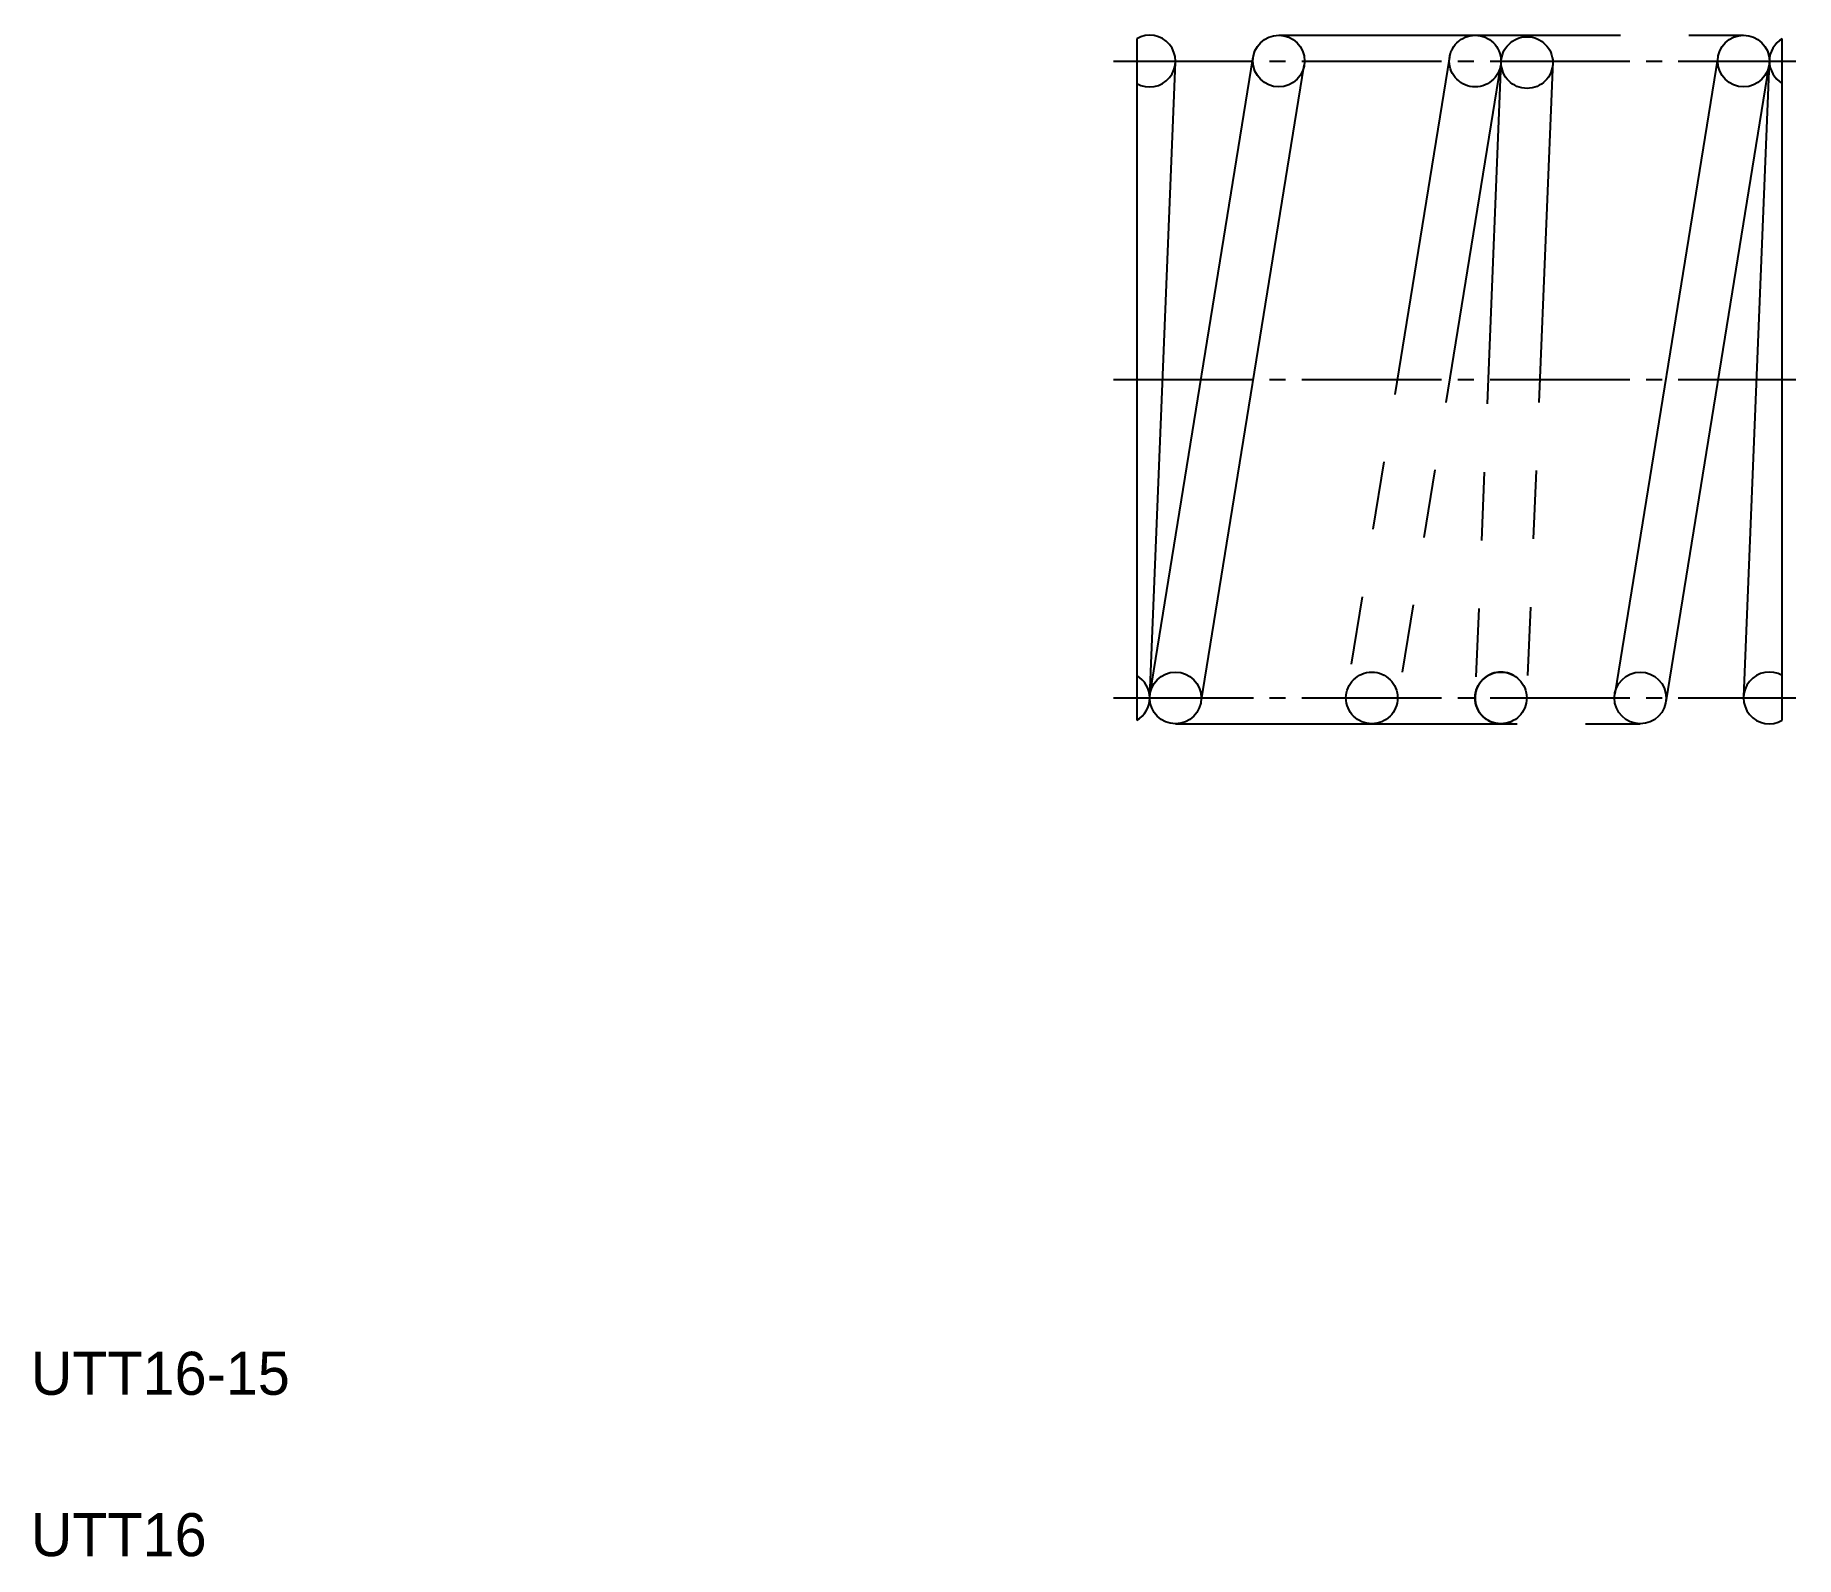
# Model space of a CAD drawing. Extents: x 2.6 to 43.5, y 2.5 to 37.8.
import ezdxf

# ---------------------------------------------------------------- set-up
doc = ezdxf.new("R2010")
doc.units = 0
doc.header["$LTSCALE"] = 0.25
doc.linetypes.add('CENTER', pattern=[17.5, 13, -1.5, 1.5, -1.5])
doc.linetypes.add('PHANTOM', pattern=[63.5, 31.75, -6.35, 6.35, -6.35, 6.35, -6.35])
doc.layers.get('0').update_dxf_attribs({"linetype": 'CONTINUOUS'})
doc.layers.add('CENTER', color=1, linetype='CENTER')

msp = doc.modelspace()

# ---------------------------------------------------------------- linework, layer by layer
at = {"color": 7, "linetype": 'CONTINUOUS'}
for p, q in [((28.2, 37.764), (28.2, 21.925)), ((43.2, 21.925), (43.2, 37.764)), ((28.508, 22.544), (30.907, 37.339)), ((41.706, 37.333), (39.307, 22.539)), ((28.501, 22.481), (29.099, 37.221)), ((29.693, 22.356), (32.092, 37.15)), ((42.891, 37.145), (40.492, 22.35)), ((42.899, 37.208), (42.3, 22.468))]:
    msp.add_line(p, q, dxfattribs=at)
at = {"color": 3, "linetype": 'PHANTOM'}
for p, q in [((31.5, 37.844), (42.3, 37.844)), ((35.468, 37.333), (33.069, 22.539)), ((37.867, 37.244), (37.262, 22.444)), ((36.653, 37.145), (34.254, 22.35)), ((36.661, 37.208), (36.062, 22.468)), ((29.1, 21.844), (39.9, 21.844))]:
    msp.add_line(p, q, dxfattribs=at)
at = {"color": 7, "linetype": 'CONTINUOUS'}
for centre in [(31.5, 37.244), (42.3, 37.244), (29.1, 22.444), (39.9, 22.444)]:
    msp.add_circle(centre, 0.6, dxfattribs=at)
at = {"color": 3, "linetype": 'PHANTOM'}
for centre in [(36.062, 37.244), (37.268, 37.208), (33.662, 22.444), (36.662, 22.444)]:
    msp.add_circle(centre, 0.6, dxfattribs=at)
at = {"color": 7, "linetype": 'CONTINUOUS'}
for centre, start, end in [((28.5, 37.244), 240, 120), ((43.5, 37.244), 120, 240), ((27.9, 22.444), 300, 60), ((42.9, 22.444), 60, 300)]:
    msp.add_arc(centre, 0.6, start, end, dxfattribs=at)
at = {"color": 3, "linetype": 'PHANTOM'}
msp.add_arc((36.662, 22.444), 0.6, 60, 300, dxfattribs=at)
at = {"layer": 'CENTER', "color": 1, "linetype": 'CENTER'}
for p, q in [((27.659, 37.244), (43.514, 37.244)), ((27.659, 29.844), (43.514, 29.844)), ((27.659, 22.444), (43.514, 22.444))]:
    msp.add_line(p, q, dxfattribs=at)

# ---------------------------------------------------------------- texts
for s, p in [('UTT16-15', (2.5, 6.25)), ('UTT16', (2.5, 2.5))]:
    msp.add_text(s, height=1).set_placement(p)

doc.saveas('drawing.dxf')
